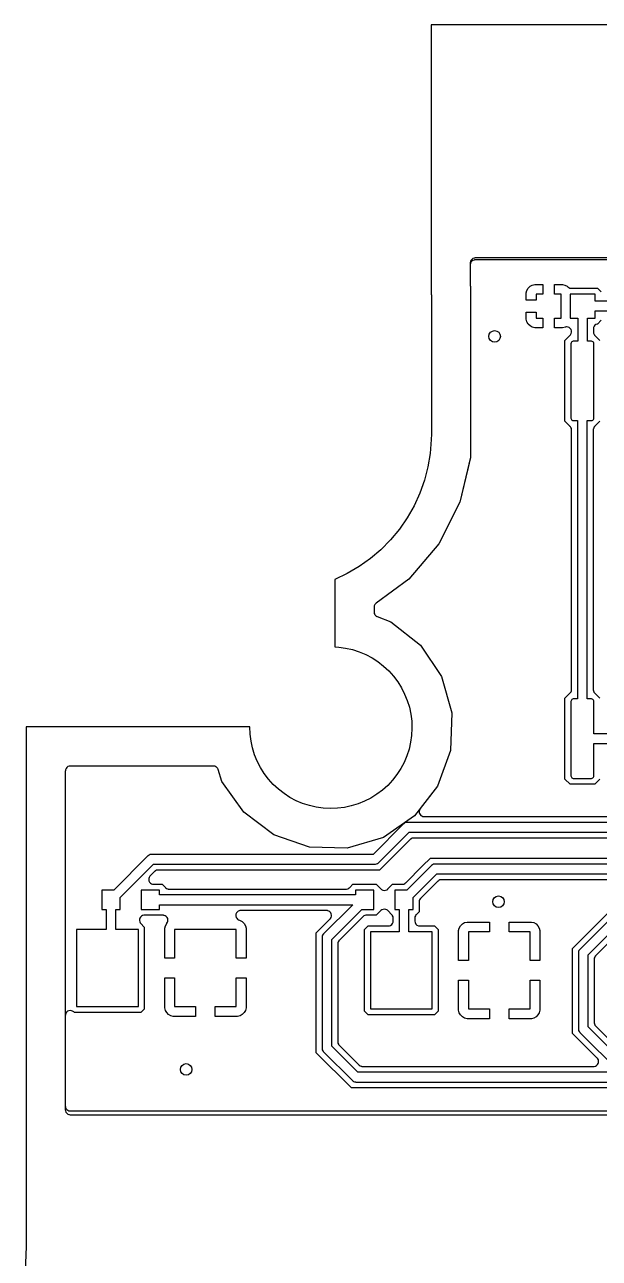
# Model space of a CAD drawing. Header units: millimetres. Extents: x 0 to 51.3, y 0 to 64.
# Drawn here: x 13.46 to 28.36, y 32 to 64 of the extents above; entities that cross this region are included whole.
import ezdxf

# ---------------------------------------------------------------- set-up
doc = ezdxf.new("R2010")
doc.units = ezdxf.units.MM

msp = doc.modelspace()

# ---------------------------------------------------------------- linework, layer by layer
at = {"layer": '16_copper'}
msp.add_lwpolyline([(31.26, 57.948), (25.143, 57.948), (25.131, 57.946), (25.118, 57.945, 0.284783), (25.021, 57.853), (25.021, 57.852), (25.02, 57.851), (25.017, 57.823), (25.017, 57.822), (25.016, 57.821), (25.016, 57.246), (25.017, 57.237), (25.018, 57.228), (25.019, 57.224), (25.02, 57.218), (25.024, 57.205), (25.026, 57.199), (25.026, 56.997), (25.026, 56.997), (25.026, 56.997), (25.026, 56.769), (25.026, 56.768), (25.024, 53.276), (25.024, 52.78), (25.022, 52.771), (25.022, 52.771), (25.022, 52.771), (24.961, 52.517), (24.961, 52.517), (24.961, 52.517), (24.901, 52.263), (24.901, 52.263), (24.901, 52.263), (24.745, 51.61), (24.202, 50.537), (23.425, 49.619), (22.574, 48.993), (22.574, 48.992), (22.573, 48.992, 0.16802), (22.527, 48.923), (22.526, 48.917), (22.523, 48.897), (22.523, 48.893), (22.523, 48.89), (22.523, 48.764), (22.523, 48.759), (22.523, 48.755, 0.225671), (22.576, 48.66), (22.583, 48.656), (22.593, 48.65), (22.6, 48.647), (22.605, 48.645), (22.96, 48.511), (23.726, 47.903), (24.269, 47.089), (24.537, 46.147), (24.503, 45.169), (24.171, 44.248), (23.572, 43.474), (22.765, 42.92), (21.828, 42.64), (20.849, 42.661), (19.924, 42.981), (19.142, 43.569), (18.577, 44.368), (18.48, 44.678), (18.477, 44.685), (18.474, 44.693, 0.225672), (18.391, 44.763), (18.386, 44.764), (18.379, 44.766), (18.367, 44.766), (18.359, 44.767), (14.644, 44.769), (14.631, 44.767), (14.618, 44.766, 0.284783), (14.521, 44.674), (14.521, 44.673), (14.52, 44.672), (14.517, 44.644), (14.517, 44.643), (14.516, 44.642), (14.516, 35.85), (14.518, 35.837), (14.519, 35.824, 0.284783), (14.611, 35.727), (14.612, 35.727), (14.613, 35.727), (14.641, 35.723), (14.642, 35.723), (14.643, 35.723), (42.244, 35.723)], format="xyb", dxfattribs=at)
at = {"layer": '1_copper'}
for points in [[(31.397, 57.898), (25.143, 57.898), (25.131, 57.896), (25.118, 57.895, 0.284783), (25.021, 57.803), (25.021, 57.802), (25.02, 57.801), (25.017, 57.773), (25.017, 57.772), (25.016, 57.771), (25.016, 57.246), (25.017, 57.237), (25.018, 57.228), (25.019, 57.224), (25.02, 57.218), (25.024, 57.205), (25.026, 57.199), (25.026, 56.997), (25.026, 56.997), (25.026, 56.997), (25.026, 56.769), (25.026, 56.768), (25.024, 53.276), (25.024, 52.78), (24.745, 51.61), (24.202, 50.537), (23.425, 49.619), (22.574, 48.993), (22.574, 48.992), (22.573, 48.992, 0.16802), (22.527, 48.923), (22.526, 48.917), (22.523, 48.897), (22.523, 48.893), (22.523, 48.89), (22.523, 48.764), (22.523, 48.759), (22.523, 48.755, 0.225671), (22.576, 48.66), (22.583, 48.656), (22.593, 48.65), (22.6, 48.647), (22.605, 48.645), (22.96, 48.511), (23.726, 47.903), (24.269, 47.089), (24.537, 46.147), (24.503, 45.169), (24.171, 44.248), (23.719, 43.664), (23.713, 43.653), (23.706, 43.643, 0.47556), (23.787, 43.464), (23.789, 43.463), (23.791, 43.463), (23.819, 43.459), (23.819, 43.459), (23.82, 43.459), (30.717, 43.459)], [(28.377, 44.431), (28.244, 44.298), (27.606, 44.298), (27.473, 44.431), (27.473, 46.529), (27.608, 46.665), (27.612, 46.669), (27.616, 46.673, 0.11143), (27.641, 46.723), (27.642, 46.73), (27.645, 46.74), (27.645, 46.748), (27.646, 46.755), (27.646, 53.485), (27.645, 53.491), (27.645, 53.496, 0.111436), (27.628, 53.549), (27.624, 53.555), (27.618, 53.564), (27.612, 53.57), (27.608, 53.575), (27.473, 53.711), (27.473, 55.809), (27.607, 55.944), (27.613, 55.951), (27.619, 55.958, 0.619843), (27.517, 56.161), (27.512, 56.16), (27.507, 56.16), (27.493, 56.158), (27.485, 56.156), (27.408, 56.136), (27.205, 56.136), (27.205, 56.39), (27.375, 56.39), (27.375, 57.01), (27.205, 57.01), (27.205, 57.264), (27.408, 57.264), (27.473, 57.247), (27.531, 57.213), (27.545, 57.2, 0.133073), (27.602, 57.167), (27.609, 57.166), (27.619, 57.163), (27.628, 57.163), (27.634, 57.162), (28.318, 57.162), (28.415, 57.066)], [(28.415, 56.334), (28.316, 56.235), (28.311, 56.235, 0.284783), (28.214, 56.143), (28.213, 56.142), (28.213, 56.141), (28.209, 56.113), (28.21, 56.112), (28.209, 56.111), (28.209, 56.03, 0.133078), (28.227, 55.966), (28.231, 55.96), (28.237, 55.951), (28.243, 55.945), (28.247, 55.94), (28.377, 55.809)], [(28.377, 53.711), (28.242, 53.575), (28.238, 53.571), (28.234, 53.567, 0.11143), (28.209, 53.517), (28.208, 53.51), (28.205, 53.5), (28.205, 53.492), (28.204, 53.485), (28.204, 46.755), (28.205, 46.749), (28.205, 46.744, 0.111436), (28.222, 46.691), (28.226, 46.685), (28.232, 46.676), (28.238, 46.67), (28.242, 46.665), (28.377, 46.529)], [(30.832, 43.307), (23.38, 43.307), (23.375, 43.306), (23.369, 43.307, 0.111436), (23.316, 43.29), (23.31, 43.285), (23.302, 43.28), (23.295, 43.274), (23.29, 43.27), (22.497, 42.477), (16.75, 42.477), (16.745, 42.476), (16.739, 42.477, 0.111436), (16.686, 42.46), (16.68, 42.455), (16.672, 42.45), (16.665, 42.444), (16.66, 42.44), (15.77, 41.55), (15.463, 41.55), (15.463, 41.05), (15.573, 41.05), (15.573, 40.53), (14.81, 40.53), (14.81, 38.53), (16.41, 38.53), (16.41, 40.53), (15.827, 40.53), (15.827, 41.05), (15.938, 41.05), (15.938, 41.358), (16.803, 42.223), (22.55, 42.223), (22.555, 42.224), (22.561, 42.223, 0.111436), (22.614, 42.24), (22.62, 42.245), (22.628, 42.25), (22.635, 42.256), (22.64, 42.26), (23.433, 43.053), (30.885, 43.053)], [(31.001, 42.901), (23.548, 42.901), (23.543, 42.9), (23.538, 42.9, 0.111436), (23.484, 42.883), (23.478, 42.879), (23.47, 42.873), (23.464, 42.867), (23.459, 42.863), (22.666, 42.071), (16.918, 42.071), (16.913, 42.07), (16.908, 42.07, 0.111436), (16.854, 42.053), (16.848, 42.049), (16.84, 42.043), (16.834, 42.037), (16.829, 42.033), (16.714, 41.919), (16.71, 41.914), (16.706, 41.91, 0.562197), (16.778, 41.706), (16.787, 41.704), (16.797, 41.703), (16.804, 41.702), (17.025, 41.702), (17.11, 41.617), (17.115, 41.613), (17.118, 41.609, 0.11143), (17.168, 41.584), (17.175, 41.583), (17.185, 41.58), (17.194, 41.58), (17.2, 41.579), (21.8, 41.579), (21.805, 41.58), (21.811, 41.58, 0.111436), (21.864, 41.597), (21.87, 41.601), (21.878, 41.607), (21.884, 41.613), (21.89, 41.617), (21.975, 41.702), (22.577, 41.702), (22.698, 41.581), (22.708, 41.573), (22.718, 41.564, 0.284788), (22.852, 41.561), (22.853, 41.562), (22.854, 41.562), (22.876, 41.579), (22.877, 41.58), (22.878, 41.581), (22.999, 41.702), (23.255, 41.702), (23.26, 41.703), (23.265, 41.703, 0.111436), (23.319, 41.72), (23.325, 41.724), (23.333, 41.73), (23.339, 41.736), (23.344, 41.74), (23.783, 42.179), (23.984, 42.379), (31.182, 42.379)], [(31.297, 42.227), (24.1, 42.227), (24.095, 42.226), (24.089, 42.227, 0.111436), (24.036, 42.21), (24.03, 42.205), (24.022, 42.2), (24.015, 42.194), (24.01, 42.19), (23.37, 41.55), (23.062, 41.55), (23.062, 41.05), (23.173, 41.05), (23.173, 40.47), (22.43, 40.47), (22.43, 38.47), (24.03, 38.47), (24.03, 40.47), (23.427, 40.47), (23.427, 41.05), (23.538, 41.05), (23.538, 41.358), (24.153, 41.973), (31.35, 41.973)], [(28.837, 41.821), (24.268, 41.821), (24.263, 41.82), (24.258, 41.82, 0.111436), (24.204, 41.803), (24.198, 41.799), (24.19, 41.793), (24.184, 41.787), (24.179, 41.783), (23.727, 41.332), (23.724, 41.328), (23.72, 41.324, 0.11143), (23.694, 41.274), (23.693, 41.267), (23.691, 41.257), (23.691, 41.249), (23.69, 41.242), (23.69, 40.987), (23.617, 40.914), (23.613, 40.909), (23.609, 40.906, 0.11143), (23.584, 40.856), (23.583, 40.849), (23.58, 40.839), (23.58, 40.83), (23.579, 40.824), (23.579, 40.749, 0.341012), (23.674, 40.627), (23.675, 40.626), (23.676, 40.626), (23.704, 40.622), (23.705, 40.623), (23.706, 40.622), (24.093, 40.622), (24.182, 40.533), (24.182, 38.407), (24.093, 38.318), (22.367, 38.318), (22.278, 38.407), (22.278, 40.533), (22.367, 40.622), (22.894, 40.622), (22.907, 40.624), (22.919, 40.625, 0.284783), (23.016, 40.717), (23.017, 40.718), (23.017, 40.719), (23.021, 40.747), (23.02, 40.748), (23.021, 40.749), (23.021, 40.824, 0.133078), (23.003, 40.888), (22.999, 40.894), (22.993, 40.902), (22.987, 40.908), (22.983, 40.914), (22.878, 41.019), (22.868, 41.027), (22.858, 41.036, 0.284788), (22.724, 41.039), (22.723, 41.038), (22.722, 41.038), (22.7, 41.021), (22.699, 41.02), (22.698, 41.019), (22.577, 40.898), (22.321, 40.898), (22.316, 40.897), (22.311, 40.897, 0.111436), (22.257, 40.88), (22.251, 40.876), (22.243, 40.87), (22.237, 40.864), (22.232, 40.86), (21.617, 40.245), (21.613, 40.241), (21.609, 40.237, 0.11143), (21.584, 40.188), (21.583, 40.181), (21.58, 40.171), (21.58, 40.162), (21.579, 40.156), (21.579, 37.618), (21.58, 37.613), (21.58, 37.608, 0.111436), (21.597, 37.554), (21.601, 37.548), (21.607, 37.54), (21.613, 37.534), (21.617, 37.529), (22.129, 37.017), (22.133, 37.013), (22.137, 37.009, 0.11143), (22.186, 36.984), (22.193, 36.983), (22.203, 36.98), (22.212, 36.98), (22.218, 36.979), (28.219, 36.979), (28.225, 36.98), (28.232, 36.98, 0.562221), (28.325, 37.176), (28.32, 37.183), (28.313, 37.19), (28.309, 37.196), (27.871, 37.633), (27.671, 37.834), (27.671, 40.04), (28.799, 41.168)], [(28.989, 41.142), (27.86, 40.014), (27.857, 40.01), (27.853, 40.006, 0.11143), (27.827, 39.956), (27.826, 39.949), (27.824, 39.939), (27.824, 39.93), (27.823, 39.924), (27.823, 37.95), (27.824, 37.945), (27.823, 37.939, 0.111436), (27.84, 37.886), (27.845, 37.88), (27.85, 37.872), (27.856, 37.865), (27.86, 37.86), (28.893, 36.827), (22.103, 36.827), (21.427, 37.503), (21.427, 40.271), (22.206, 41.05), (22.514, 41.05), (22.514, 41.55), (22.039, 41.55), (22.039, 41.427), (16.962, 41.427), (16.962, 41.55), (16.486, 41.55), (16.486, 41.05), (16.962, 41.05), (16.962, 41.173), (21.969, 41.173), (21.21, 40.414), (21.207, 40.41), (21.203, 40.406, 0.11143), (21.177, 40.356), (21.176, 40.349), (21.174, 40.339), (21.174, 40.33), (21.173, 40.324), (21.173, 37.45), (21.174, 37.445), (21.173, 37.439, 0.111436), (21.19, 37.386), (21.195, 37.38), (21.2, 37.372), (21.206, 37.365), (21.21, 37.36), (21.96, 36.61), (21.964, 36.607), (21.968, 36.603, 0.11143), (22.018, 36.577), (22.025, 36.576), (22.035, 36.574), (22.044, 36.574), (22.05, 36.573), (42.2, 36.573)], [(42.316, 36.421), (21.934, 36.421), (21.021, 37.334), (21.021, 40.44), (21.385, 40.804), (21.389, 40.809), (21.393, 40.813, 0.562197), (21.321, 41.017), (21.312, 41.019), (21.302, 41.02), (21.295, 41.021), (19.065, 41.021), (19.054, 41.019), (19.042, 41.019, 0.074521), (19.001, 41.002), (18.991, 40.997), (18.989, 40.995), (18.987, 40.993, 0.345803), (18.949, 40.841), (18.955, 40.831), (18.961, 40.821, 0.095456), (19.002, 40.783), (19.004, 40.782), (19.007, 40.781), (19.029, 40.772), (19.032, 40.771), (19.048, 40.767), (19.106, 40.733), (19.153, 40.686), (19.187, 40.628), (19.204, 40.563), (19.204, 39.784), (18.95, 39.784), (18.95, 40.53), (17.35, 40.53), (17.35, 39.784), (17.096, 39.784), (17.096, 40.563), (17.113, 40.628), (17.148, 40.688), (17.15, 40.69, 0.562174), (17.078, 40.894), (17.069, 40.896), (17.059, 40.897), (17.052, 40.898), (16.565, 40.898), (16.558, 40.897), (16.552, 40.897, 0.56221), (16.459, 40.701), (16.463, 40.694), (16.47, 40.687), (16.475, 40.681), (16.562, 40.593), (16.562, 38.467), (16.473, 38.378), (14.747, 38.378), (14.733, 38.391, 0.596406), (14.52, 38.327), (14.518, 38.319), (14.517, 38.309), (14.516, 38.301), (14.516, 35.95), (14.518, 35.937), (14.519, 35.924, 0.284783), (14.611, 35.827), (14.612, 35.827), (14.613, 35.827), (14.641, 35.823), (14.642, 35.823), (14.643, 35.823), (42.349, 35.823)], [(29.182, 40.76), (28.267, 39.845), (28.263, 39.841), (28.259, 39.837, 0.11143), (28.234, 39.788), (28.233, 39.781), (28.23, 39.771), (28.23, 39.762), (28.229, 39.756), (28.229, 38.118), (28.23, 38.113), (28.23, 38.108, 0.111436), (28.247, 38.054), (28.251, 38.048), (28.257, 38.04), (28.263, 38.034), (28.267, 38.029), (29.279, 37.017)]]:
    msp.add_lwpolyline(points, format="xyb", dxfattribs=at)
for points in [[(26.471, 56.855), (26.471, 57.043), (26.488, 57.108), (26.522, 57.166), (26.569, 57.213), (26.627, 57.247), (26.692, 57.264), (26.895, 57.264), (26.895, 57.01), (26.725, 57.01), (26.725, 56.855)], [(26.692, 56.136), (26.627, 56.153), (26.569, 56.187), (26.522, 56.234), (26.488, 56.292), (26.471, 56.357), (26.471, 56.545), (26.725, 56.545), (26.725, 56.39), (26.895, 56.39), (26.895, 56.136)], [(24.716, 39.724), (24.716, 40.503), (24.733, 40.568), (24.767, 40.626), (24.814, 40.673), (24.872, 40.707), (24.937, 40.724), (25.516, 40.724), (25.516, 40.47), (24.97, 40.47), (24.97, 39.724)], [(26.57, 39.724), (26.57, 40.47), (26.024, 40.47), (26.024, 40.724), (26.603, 40.724), (26.668, 40.707), (26.726, 40.673), (26.773, 40.626), (26.807, 40.568), (26.824, 40.503), (26.824, 39.724)], [(17.317, 38.276), (17.252, 38.293), (17.194, 38.327), (17.147, 38.374), (17.113, 38.432), (17.096, 38.497), (17.096, 39.276), (17.35, 39.276), (17.35, 38.53), (17.896, 38.53), (17.896, 38.276)], [(18.404, 38.276), (18.404, 38.53), (18.95, 38.53), (18.95, 39.276), (19.204, 39.276), (19.204, 38.497), (19.187, 38.432), (19.153, 38.374), (19.106, 38.327), (19.048, 38.293), (18.983, 38.276)], [(24.937, 38.216), (24.872, 38.233), (24.814, 38.267), (24.767, 38.314), (24.733, 38.372), (24.716, 38.437), (24.716, 39.216), (24.97, 39.216), (24.97, 38.47), (25.516, 38.47), (25.516, 38.216)], [(26.024, 38.216), (26.024, 38.47), (26.57, 38.47), (26.57, 39.216), (26.824, 39.216), (26.824, 38.437), (26.807, 38.372), (26.773, 38.314), (26.726, 38.267), (26.668, 38.233), (26.603, 38.216)]]:
    msp.add_lwpolyline(points, close=True, dxfattribs=at)
for points in [[(39.783, 56.827), (28.255, 56.827), (28.255, 57.01), (27.605, 57.01), (27.605, 56.39), (27.803, 56.39), (27.803, 55.79), (27.69, 55.79), (27.671, 55.785), (27.654, 55.775), (27.64, 55.761), (27.63, 55.744), (27.625, 55.725), (27.625, 53.795), (27.63, 53.776), (27.64, 53.759), (27.654, 53.745), (27.671, 53.735), (27.69, 53.73), (27.798, 53.73), (27.798, 46.51), (27.69, 46.51), (27.671, 46.505), (27.654, 46.495), (27.64, 46.481), (27.63, 46.464), (27.625, 46.445), (27.625, 44.515), (27.63, 44.496), (27.64, 44.479), (27.654, 44.465), (27.671, 44.455), (27.69, 44.45), (28.16, 44.45), (28.179, 44.455), (28.196, 44.465), (28.21, 44.479), (28.22, 44.496), (28.225, 44.515), (28.225, 45.353), (28.895, 45.353)], [(28.895, 45.607), (28.225, 45.607), (28.225, 46.445), (28.22, 46.464), (28.21, 46.481), (28.196, 46.495), (28.179, 46.505), (28.16, 46.51), (28.052, 46.51), (28.052, 53.73), (28.16, 53.73), (28.179, 53.735), (28.196, 53.745), (28.21, 53.759), (28.22, 53.776), (28.225, 53.795), (28.225, 55.725), (28.22, 55.744), (28.21, 55.761), (28.196, 55.775), (28.179, 55.785), (28.16, 55.79), (28.057, 55.79), (28.057, 56.39), (28.255, 56.39), (28.255, 56.573), (39.73, 56.573)], [(29.253, 36.827), (28.077, 38.003), (28.077, 39.871), (29.156, 40.95)]]:
    msp.add_lwpolyline(points, dxfattribs=at)
at = {"layer": 'drills_via_1_16'}
for centre in [(25.649, 55.915), (25.75, 41.25), (17.65, 36.9)]:
    msp.add_circle(centre, 0.15, dxfattribs=at)
at = {"layer": 'outline'}
msp.add_lwpolyline([(41.3, 64), (24, 64), (24, 56.996), (24.009, 56.996), (24.008, 53.382), (24.005, 53.236), (23.977, 52.88), (23.918, 52.527), (23.828, 52.181), (23.708, 51.844), (23.559, 51.518), (23.383, 51.207), (23.18, 50.913), (22.952, 50.637), (22.701, 50.382), (22.429, 50.15), (22.138, 49.942), (21.829, 49.761), (21.506, 49.608), (21.506, 47.864), (21.605, 47.857), (21.786, 47.831), (21.965, 47.79), (22.139, 47.734), (22.308, 47.662), (22.47, 47.576), (22.623, 47.477), (22.768, 47.364), (22.902, 47.239), (23.025, 47.103), (23.135, 46.957), (23.232, 46.802), (23.315, 46.638), (23.384, 46.469), (23.438, 46.293), (23.476, 46.114), (23.498, 45.932), (23.505, 45.749), (23.495, 45.566), (23.47, 45.385), (23.429, 45.206), (23.373, 45.032), (23.301, 44.863), (23.215, 44.702), (23.115, 44.548), (23.003, 44.403), (22.878, 44.269), (22.742, 44.147), (22.596, 44.036), (22.44, 43.939), (22.277, 43.856), (22.107, 43.787), (21.932, 43.734), (21.753, 43.695), (21.571, 43.673), (21.388, 43.666), (21.205, 43.676), (21.024, 43.701), (20.845, 43.742), (20.671, 43.799), (20.502, 43.87), (20.34, 43.956), (20.187, 44.056), (20.042, 44.169), (19.908, 44.293), (19.785, 44.429), (19.675, 44.576), (19.578, 44.731), (19.495, 44.894), (19.426, 45.064), (19.372, 45.239), (19.334, 45.418), (19.312, 45.6), (19.305, 45.783), (13.5, 45.785), (13.5, 32.311), (13.462, 31.439)], dxfattribs=at)

doc.saveas('drawing.dxf')
